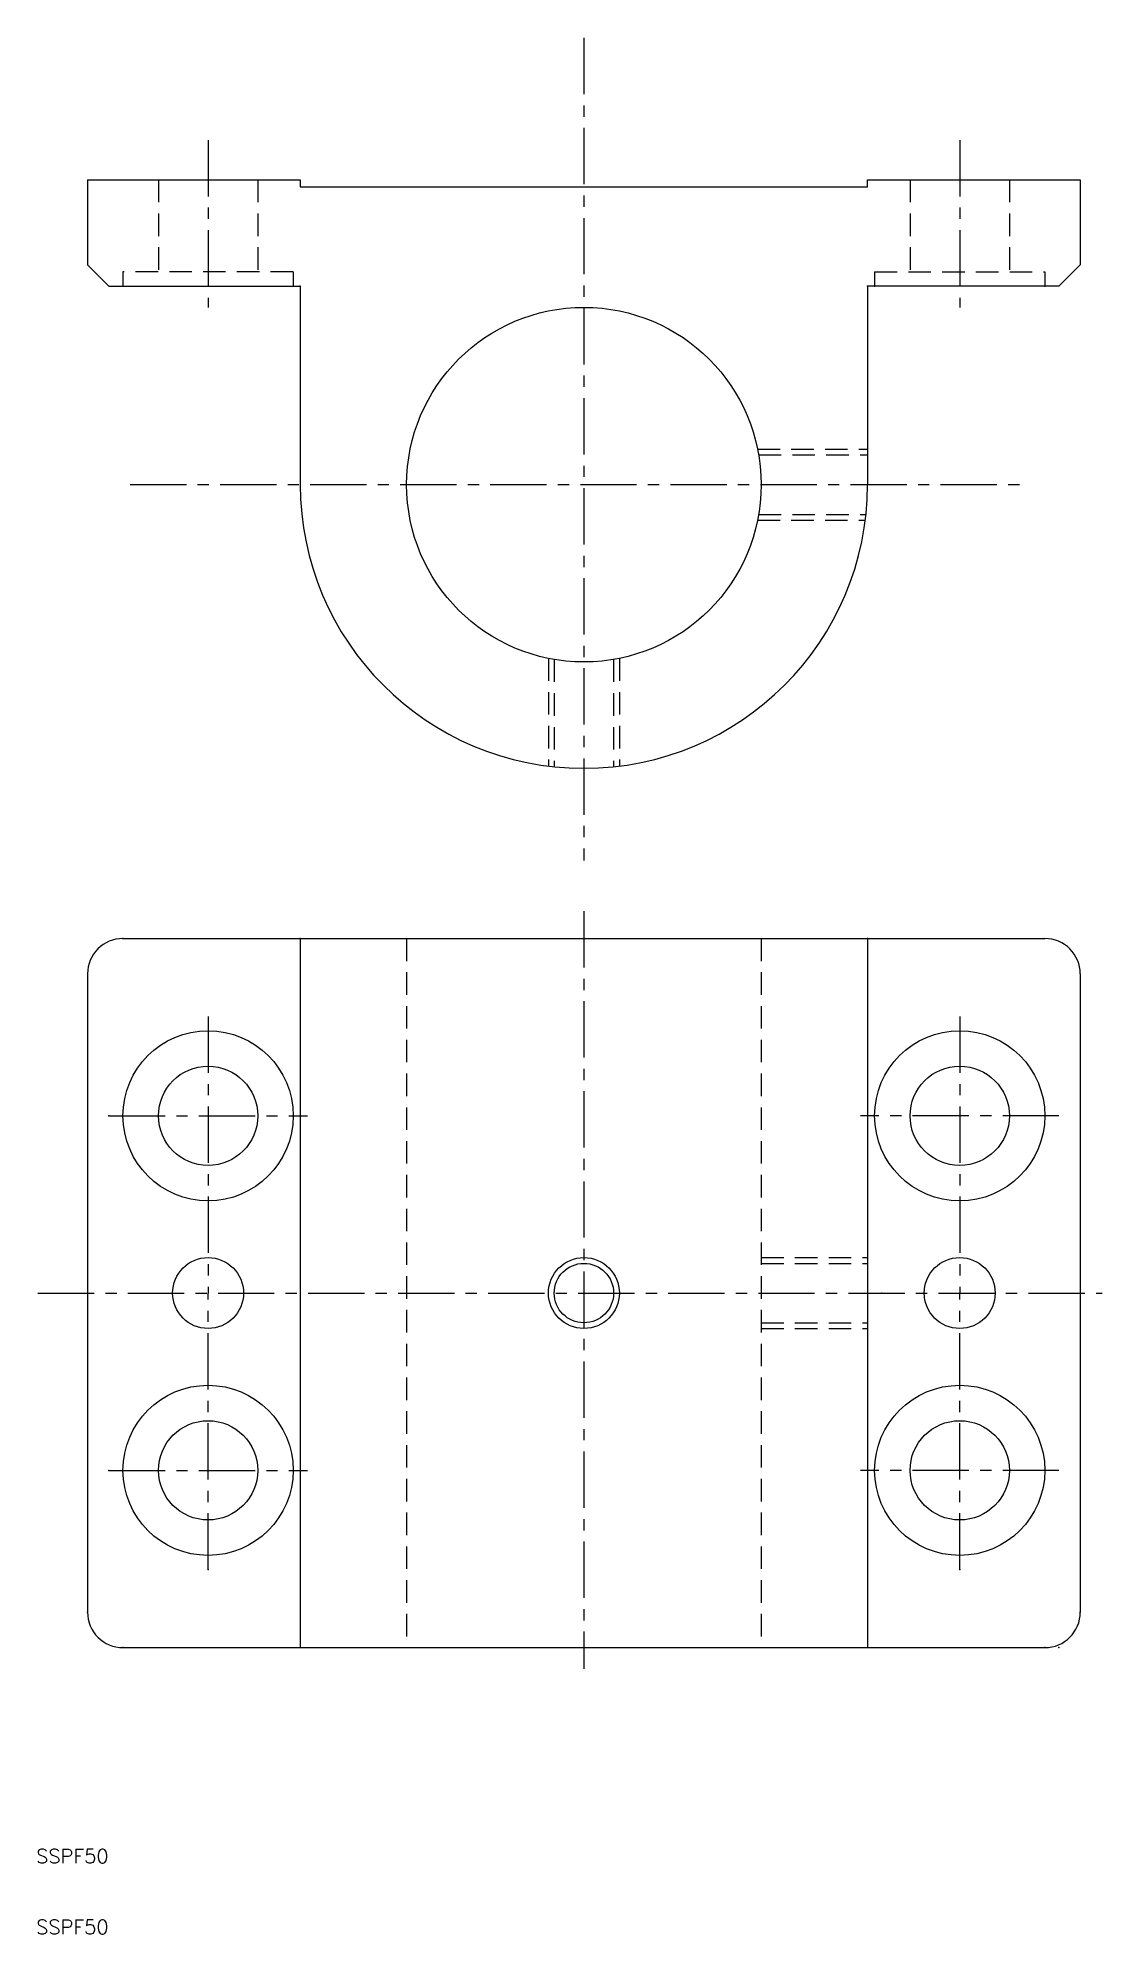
# Model space of a CAD drawing. Extents: x -27 to 123, y 60 to 327.
import ezdxf

# ---------------------------------------------------------------- set-up
doc = ezdxf.new("R2010")
doc.units = 0
doc.header["$LTSCALE"] = 0.25
doc.linetypes.add('CENTER', pattern=[50.8, 31.75, -6.35, 6.35, -6.35])
doc.linetypes.add('DASHED', pattern=[19.05, 12.7, -6.35])
doc.layers.get('0').update_dxf_attribs({"linetype": 'CONTINUOUS'})
doc.layers.add('CENTER', color=1, linetype='CENTER')
doc.styles.get("Standard").update_dxf_attribs({"font": 'txt.shx', "bigfont": 'extfont.shx'})

msp = doc.modelspace()

# ---------------------------------------------------------------- linework, layer by layer
for p, q in [((-20, 307), (10, 307)), ((-20, 307), (-20, 295)), ((10, 307), (10, 306)), ((10, 306), (90, 306)), ((90, 306), (90, 307)), ((90, 307), (120, 307)), ((120, 307), (120, 295)), ((-20, 295), (-17, 292)), ((120, 295), (117, 292)), ((-17, 292), (10, 292)), ((10, 292), (10, 264)), ((117, 292), (90, 292)), ((90, 292), (90, 264)), ((-15, 200), (115, 200)), ((10, 200), (10, 100)), ((90, 200), (90, 100)), ((-20, 195), (-20, 105)), ((120, 195), (120, 105)), ((-15, 100), (115, 100))]:
    msp.add_line(p, q)
at = {"color": 3, "linetype": 'DASHED'}
for p, q in [((-10, 307), (-10, 294)), ((4, 307), (4, 294)), ((96, 307), (96, 294)), ((110, 307), (110, 294)), ((9, 294), (-15, 294)), ((-15, 294), (-15, 292)), ((9, 294), (9, 292)), ((91, 294), (115, 294)), ((91, 294), (91, 292)), ((115, 294), (115, 292)), ((74.49, 269), (90, 269)), ((74.65, 268.19), (90, 268.19)), ((74.65, 259.81), (89.78, 259.81)), ((74.49, 259), (89.69, 259)), ((45, 239.51), (45, 224.31)), ((45.81, 239.35), (45.81, 224.22)), ((54.19, 239.35), (54.19, 224.22)), ((55, 239.51), (55, 224.31)), ((25, 200), (25, 100)), ((75, 200), (75, 100)), ((75, 155), (90, 155)), ((75, 154.19), (90, 154.19)), ((75, 145.81), (90, 145.81)), ((75, 145), (90, 145))]:
    msp.add_line(p, q, dxfattribs=at)
for centre, radius in [((50, 264), 25), ((-3, 175), 12), ((103, 175), 12), ((-3, 175), 7), ((103, 175), 7), ((-3, 150), 5), ((50, 150), 4.19), ((103, 150), 5), ((-3, 125), 12), ((103, 125), 12), ((-3, 125), 7), ((103, 125), 7)]:
    msp.add_circle(centre, radius)
at = {"color": 3}
msp.add_circle((50, 150), 5, dxfattribs=at)
for centre, radius, start, end in [((50, 264), 40, 180, 0), ((-15, 195), 5, 90, 180), ((115, 195), 5, 0, 90), ((-15, 105), 5, 180, 270), ((115, 105), 5, 270, 0)]:
    msp.add_arc(centre, radius, start, end)
at = {"color": 3, "linetype": 'DASHED'}
for p in [(-15, 292), (-15, 292), (9, 292), (10, 292), (90, 292), (91, 292), (115, 292), (115, 292)]:
    msp.add_point(p, dxfattribs=at)
for p in [(-15, 200), (10, 200), (90, 200), (-17, 175), (92, 150), (-17, 125), (-3, 111), (103, 111), (-20, 105), (120, 105), (-15, 100), (115, 100), (117, 100)]:
    msp.add_point(p)
at = {"layer": 'CENTER', "color": 1, "linetype": 'CENTER'}
for p, q in [((50, 327), (50, 211)), ((-3, 312.59), (-3, 289)), ((103, 312.59), (103, 289)), ((-14, 264), (113, 264)), ((50, 203.85), (50, 97)), ((-3, 189), (-3, 150)), ((103, 189), (103, 150)), ((-17, 175), (11, 175)), ((117, 175), (89, 175)), ((-27, 150), (123.08, 150)), ((-3, 111), (-3, 150)), ((103, 111), (103, 150)), ((-17, 125), (11, 125)), ((117, 125), (89, 125))]:
    msp.add_line(p, q, dxfattribs=at)

# ---------------------------------------------------------------- texts
for p in [(-27.24, 69.6), (-27.24, 59.6)]:
    msp.add_text('SSPF50', height=2).set_placement(p)

doc.saveas('drawing.dxf')
